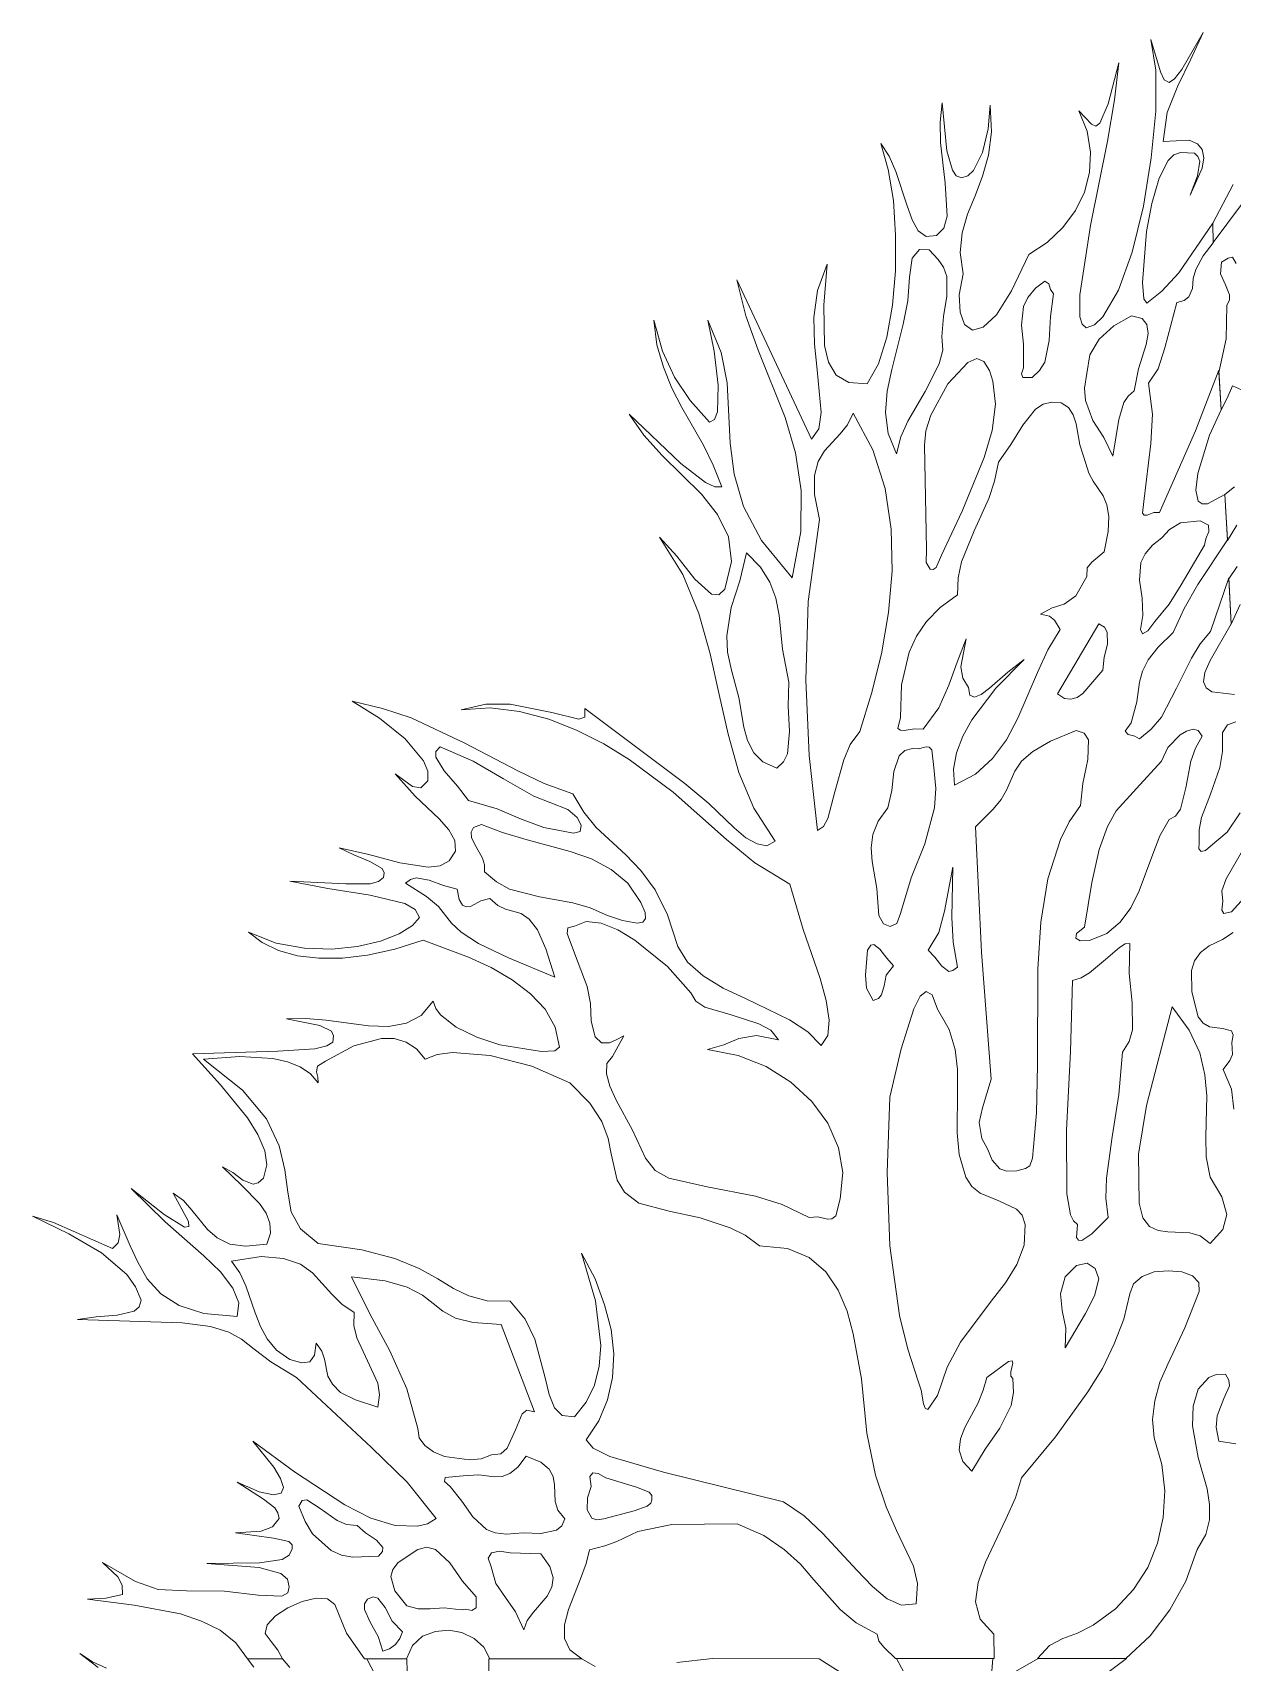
# Model space of a CAD drawing. Header units: inches. Extents: x -340059099 to 1458168, y 1119167 to 1294232938.
# Drawn here: x 487100.8 to 487171.8, y 1119290.1 to 1119386.4 of the extents above; entities that cross this region are included whole.
import ezdxf

# ---------------------------------------------------------------- set-up
doc = ezdxf.new("R2010")
doc.units = ezdxf.units.IN
doc.header["$MEASUREMENT"] = 0
doc.layers.add('Text', color=7, linetype='Continuous')
doc.layers.add('TREE', color=3, linetype='Continuous', lineweight=15)

# ---------------------------------------------------------------- blocks, each defined once
blk = doc.blocks.new('tree2')
at = {"layer": 'TREE'}
for points in [[(5207.2104, 5948.0967), (5207.2088, 5948.1109), (5207.203, 5948.1248), (5207.2076, 5948.1312), (5207.2095, 5948.1355), (5207.2091, 5948.1439), (5207.2101, 5948.1491), (5207.2088, 5948.1522), (5207.2024, 5948.1537), (5207.1934, 5948.1549), (5207.1888, 5948.1574), (5207.1854, 5948.162), (5207.1808, 5948.1796), (5207.1805, 5948.1947), (5207.1827, 5948.2014), (5207.187, 5948.2073), (5207.1931, 5948.2122), (5207.2024, 5948.2165), (5207.2101, 5948.2215)], [(5207.2178, 5948.2461), (5207.2088, 5948.2362), (5207.2033, 5948.235), (5207.2021, 5948.2372), (5207.2027, 5948.2436), (5207.2021, 5948.251), (5207.2051, 5948.2593), (5207.2165, 5948.2793)], [(5207.215, 5948.3061), (5207.2058, 5948.2923), (5207.1941, 5948.2824), (5207.1904, 5948.2793), (5207.1873, 5948.2787), (5207.1857, 5948.2806), (5207.1861, 5948.2849), (5207.1861, 5948.2941), (5207.1876, 5948.3028), (5207.1941, 5948.3191), (5207.2005, 5948.3379), (5207.2024, 5948.3493), (5207.2024, 5948.3628), (5207.2061, 5948.368), (5207.2119, 5948.3702)], [(5207.211, 5948.3896), (5207.195, 5948.3914), (5207.191, 5948.3942), (5207.1891, 5948.3985), (5207.19, 5948.405), (5207.1937, 5948.4136), (5207.2085, 5948.4395), (5207.207, 5948.4718), (5207.1941, 5948.4339), (5207.1867, 5948.4253), (5207.1805, 5948.4151), (5207.17, 5948.3939), (5207.1593, 5948.3736), (5207.1522, 5948.365), (5207.1439, 5948.3582), (5207.1405, 5948.36), (5207.1359, 5948.3613), (5207.1337, 5948.3637), (5207.138, 5948.3696), (5207.142, 5948.3844), (5207.1439, 5948.3982), (5207.146, 5948.4059), (5207.15, 5948.4139), (5207.1571, 5948.4229), (5207.1676, 5948.4333), (5207.1753, 5948.4503), (5207.1851, 5948.4672), (5207.2061, 5948.4986), (5207.2042, 5948.5306), (5207.1919, 5948.5242), (5207.1882, 5948.5242), (5207.1854, 5948.526), (5207.1836, 5948.5337), (5207.1851, 5948.5454), (5207.1934, 5948.5725), (5207.2015, 5948.5904), (5207.1999, 5948.6184), (5207.1833, 5948.5756), (5207.158, 5948.518), (5207.154, 5948.518), (5207.1494, 5948.5162), (5207.1472, 5948.5162), (5207.146, 5948.5174), (5207.1469, 5948.5257), (5207.1519, 5948.5667), (5207.1531, 5948.5873), (5207.1503, 5948.6092), (5207.1571, 5948.6193), (5207.1617, 5948.6341), (5207.1703, 5948.6661), (5207.1753, 5948.6677), (5207.1787, 5948.6701), (5207.1814, 5948.676), (5207.1817, 5948.6831), (5207.1836, 5948.6895), (5207.1888, 5948.6991), (5207.1959, 5948.7083), (5207.1956, 5948.7222), (5207.1716, 5948.6871), (5207.1596, 5948.6741), (5207.1491, 5948.6658), (5207.1469, 5948.6689), (5207.146, 5948.6803), (5207.1488, 5948.7163), (5207.1525, 5948.736), (5207.1577, 5948.7539), (5207.1642, 5948.7665), (5207.1682, 5948.7705), (5207.1728, 5948.772), (5207.1827, 5948.7717), (5207.1851, 5948.7693), (5207.1864, 5948.7659), (5207.1848, 5948.7557), (5207.1796, 5948.7419), (5207.1882, 5948.761), (5207.1894, 5948.7684), (5207.1882, 5948.7742), (5207.1848, 5948.7782), (5207.179, 5948.7807), (5207.1605, 5948.7798), (5207.1633, 5948.8004), (5207.171, 5948.8192), (5207.1802, 5948.8379), (5207.1888, 5948.8567), (5207.1737, 5948.8306), (5207.1685, 5948.8241), (5207.1648, 5948.8216), (5207.1614, 5948.8235), (5207.1586, 5948.829), (5207.1519, 5948.8518), (5207.1553, 5948.8302), (5207.1553, 5948.8013), (5207.1522, 5948.7684), (5207.1466, 5948.7342), (5207.1386, 5948.7018), (5207.1291, 5948.675), (5207.118, 5948.656), (5207.1122, 5948.6504), (5207.1063, 5948.6483), (5207.1035, 5948.651), (5207.1017, 5948.656), (5207.1017, 5948.6717), (5207.1094, 5948.7206), (5207.1214, 5948.7801), (5207.1263, 5948.8093), (5207.1294, 5948.8355), (5207.1217, 5948.8065), (5207.1158, 5948.7927), (5207.1131, 5948.7908), (5207.11, 5948.7921), (5207.1011, 5948.8016), (5207.1069, 5948.7871), (5207.1094, 5948.7724), (5207.1085, 5948.7579), (5207.1051, 5948.744), (5207.0986, 5948.7311), (5207.0897, 5948.7191), (5207.0786, 5948.7086), (5207.0657, 5948.7), (5207.0536, 5948.6744), (5207.0429, 5948.6575), (5207.0336, 5948.6489), (5207.0259, 5948.6467), (5207.0204, 5948.6507), (5207.0173, 5948.6593), (5207.0167, 5948.6717), (5207.0195, 5948.6864), (5207.0173, 5948.7015), (5207.0188, 5948.7154), (5207.0225, 5948.7286), (5207.0278, 5948.7416), (5207.033, 5948.7554), (5207.0373, 5948.7702), (5207.0395, 5948.7868), (5207.0386, 5948.8056), (5207.037, 5948.7887), (5207.033, 5948.772), (5207.0268, 5948.7594), (5207.0228, 5948.7557), (5207.0182, 5948.7542), (5207.0145, 5948.7557), (5207.0118, 5948.7597), (5207.0078, 5948.7733), (5207.0047, 5948.8072), (5207.0031, 5948.7936), (5207.0034, 5948.7791), (5207.0068, 5948.7505), (5207.0081, 5948.7271), (5207.0059, 5948.7188), (5207.0007, 5948.7135), (5206.9933, 5948.7129), (5206.9877, 5948.7169), (5206.9834, 5948.7246), (5206.9797, 5948.7351), (5206.972, 5948.7588), (5206.9671, 5948.7696), (5206.9613, 5948.7785), (5206.9665, 5948.76), (5206.9702, 5948.7382), (5206.9717, 5948.7138), (5206.9717, 5948.6886), (5206.9696, 5948.6643), (5206.9656, 5948.6418), (5206.9597, 5948.623), (5206.9517, 5948.6088), (5206.9388, 5948.6098), (5206.9298, 5948.615), (5206.9243, 5948.6242), (5206.9215, 5948.6359), (5206.9212, 5948.6643), (5206.9234, 5948.6932), (5206.9166, 5948.6747), (5206.9141, 5948.6556), (5206.9144, 5948.6369), (5206.9163, 5948.6187), (5206.9191, 5948.5885), (5206.9175, 5948.5771), (5206.9123, 5948.5697), (5206.8596, 5948.6821), (5206.8661, 5948.6569), (5206.8747, 5948.6326), (5206.8938, 5948.5851), (5206.9012, 5948.5602), (5206.9052, 5948.5334), (5206.9049, 5948.5045), (5206.8988, 5948.4718), (5206.8772, 5948.4983), (5206.8643, 5948.5223), (5206.8578, 5948.5451), (5206.855, 5948.567), (5206.8529, 5948.6095), (5206.8486, 5948.631), (5206.8393, 5948.6538), (5206.8436, 5948.6319), (5206.8464, 5948.6079), (5206.8461, 5948.5891), (5206.8439, 5948.5836), (5206.8405, 5948.5817), (5206.8267, 5948.5971), (5206.8156, 5948.6135), (5206.8073, 5948.6319), (5206.8011, 5948.6538), (5206.8033, 5948.6363), (5206.8079, 5948.6205), (5206.8138, 5948.6058), (5206.8208, 5948.5922), (5206.8362, 5948.5654), (5206.843, 5948.5513), (5206.8492, 5948.5362), (5206.8442, 5948.5362), (5206.8375, 5948.5392), (5206.8202, 5948.5525), (5206.7836, 5948.5873), (5206.794, 5948.5725), (5206.807, 5948.5583), (5206.8347, 5948.5309), (5206.8461, 5948.5165), (5206.8538, 5948.5008), (5206.8559, 5948.4835), (5206.8513, 5948.4638), (5206.847, 5948.4598), (5206.8418, 5948.4604), (5206.8301, 5948.4709), (5206.8174, 5948.4872), (5206.8051, 5948.5005), (5206.8215, 5948.4743), (5206.8329, 5948.4466), (5206.8408, 5948.4182), (5206.8473, 5948.3896), (5206.8535, 5948.3616), (5206.8612, 5948.3345), (5206.8716, 5948.3092), (5206.8867, 5948.2861), (5206.8809, 5948.2827), (5206.8741, 5948.284), (5206.8661, 5948.2883), (5206.8578, 5948.2954), (5206.8399, 5948.3126), (5206.823, 5948.3268), (5206.7525, 5948.3797), (5206.7525, 5948.3736), (5206.7482, 5948.372), (5206.7291, 5948.3767), (5206.6998, 5948.3828), (5206.6826, 5948.3828), (5206.665, 5948.3788), (5206.6857, 5948.3801), (5206.7063, 5948.3776), (5206.7269, 5948.372), (5206.7466, 5948.3643), (5206.7657, 5948.3548), (5206.7836, 5948.3437), (5206.8147, 5948.3206), (5206.8523, 5948.2871), (5206.8723, 5948.2707), (5206.8972, 5948.2556), (5206.9064, 5948.2236), (5206.9185, 5948.1891), (5206.9228, 5948.1734), (5206.9249, 5948.1596), (5206.924, 5948.1488), (5206.9191, 5948.1417), (5206.9098, 5948.1513), (5206.8969, 5948.1599), (5206.8658, 5948.175), (5206.8501, 5948.1823), (5206.8359, 5948.191), (5206.8248, 5948.2005), (5206.8181, 5948.2116), (5206.8107, 5948.2341), (5206.8021, 5948.2516), (5206.7919, 5948.2652), (5206.7814, 5948.2763), (5206.7605, 5948.2957), (5206.7516, 5948.3065), (5206.7439, 5948.3194), (5206.7238, 5948.3268), (5206.7051, 5948.3357), (5206.6678, 5948.3551), (5206.6299, 5948.373), (5206.6096, 5948.3797), (5206.5883, 5948.3847), (5206.6074, 5948.3727), (5206.6256, 5948.3582), (5206.6385, 5948.3428), (5206.6416, 5948.3354), (5206.6416, 5948.3286), (5206.6367, 5948.3237), (5206.6308, 5948.3246), (5206.6185, 5948.3336), (5206.6327, 5948.3178), (5206.6496, 5948.3018), (5206.6564, 5948.2941), (5206.6607, 5948.2864), (5206.661, 5948.279), (5206.6567, 5948.272), (5206.6502, 5948.2686), (5206.6419, 5948.2677), (5206.6219, 5948.2707), (5206.6, 5948.2766), (5206.5791, 5948.2812), (5206.5893, 5948.2763), (5206.6007, 5948.2717), (5206.6093, 5948.2667), (5206.6108, 5948.2637), (5206.6102, 5948.2603), (5206.6068, 5948.2575), (5206.601, 5948.2559), (5206.5837, 5948.2559), (5206.5443, 5948.2578), (5206.5711, 5948.2526), (5206.601, 5948.2479), (5206.6253, 5948.2421), (5206.6327, 5948.2378), (5206.6358, 5948.2322), (5206.6308, 5948.2264), (5206.6213, 5948.2205), (5206.6081, 5948.2153), (5206.592, 5948.2116), (5206.5739, 5948.2098), (5206.5545, 5948.2104), (5206.5345, 5948.2141), (5206.5151, 5948.2218), (5206.5246, 5948.2144), (5206.5363, 5948.2088), (5206.5496, 5948.2051), (5206.5646, 5948.2033), (5206.5813, 5948.2033), (5206.5991, 5948.2054), (5206.6182, 5948.2098), (5206.6382, 5948.2162), (5206.6703, 5948.2042), (5206.6863, 5948.1968), (5206.701, 5948.1882), (5206.714, 5948.1783), (5206.7245, 5948.1673), (5206.7315, 5948.1546), (5206.7346, 5948.1405), (5206.7312, 5948.138), (5206.7217, 5948.1374), (5206.6924, 5948.1423), (5206.6761, 5948.1476), (5206.6616, 5948.1546), (5206.6505, 5948.1633), (5206.6472, 5948.1679), (5206.6453, 5948.1731), (5206.637, 5948.1629), (5206.6265, 5948.1574), (5206.6139, 5948.1552), (5206.5997, 5948.1556), (5206.5699, 5948.1596), (5206.5554, 5948.1608), (5206.5418, 5948.1605), (5206.5653, 5948.1559), (5206.5736, 5948.1519), (5206.5751, 5948.1485), (5206.5745, 5948.1442), (5206.5702, 5948.1414), (5206.5619, 5948.1395), (5206.5357, 5948.1377), (5206.4756, 5948.1358), (5206.4953, 5948.114), (5206.5144, 5948.0906), (5206.5215, 5948.0789), (5206.5265, 5948.0675), (5206.528, 5948.0576), (5206.5255, 5948.0481), (5206.5218, 5948.0447), (5206.5184, 5948.0438), (5206.5111, 5948.0466), (5206.504, 5948.0521), (5206.4966, 5948.0561), (5206.5101, 5948.0432), (5206.5228, 5948.0302), (5206.5274, 5948.0235), (5206.5301, 5948.0164), (5206.5305, 5948.0093), (5206.528, 5948.0016), (5206.5129, 5948.0001), (5206.5018, 5948.0016), (5206.4929, 5948.0059), (5206.4861, 5948.0118), (5206.475, 5948.0256), (5206.4692, 5948.0324), (5206.4618, 5948.0376), (5206.4726, 5948.0176), (5206.4729, 5948.0139), (5206.4698, 5948.0136), (5206.4556, 5948.0225), (5206.4322, 5948.0407), (5206.4562, 5948.0173), (5206.4836, 5947.9933), (5206.4953, 5947.9819), (5206.504, 5947.9705), (5206.5083, 5947.96), (5206.5071, 5947.9505), (5206.4836, 5947.9526), (5206.4661, 5947.9582), (5206.4532, 5947.9665), (5206.4436, 5947.977), (5206.4368, 5947.9887), (5206.4316, 5948.0004), (5206.4221, 5948.0222), (5206.4242, 5948.0084), (5206.423, 5948.0025), (5206.419, 5947.9985), (5206.3913, 5948.0108), (5206.3774, 5948.0167), (5206.3626, 5948.0213), (5206.3882, 5948.0087), (5206.4113, 5947.9954), (5206.4291, 5947.98), (5206.4353, 5947.9714), (5206.4393, 5947.9619), (5206.4378, 5947.9573), (5206.4344, 5947.9542), (5206.4224, 5947.9514), (5206.4076, 5947.9502), (5206.3943, 5947.9483), (5206.4682, 5947.9459), (5206.4883, 5947.9434), (5206.5012, 5947.9394), (5206.5101, 5947.9345), (5206.5191, 5947.9274), (5206.5308, 5947.9185), (5206.5489, 5947.9074), (5206.6019, 5947.8581), (5206.6271, 5947.8335), (5206.6475, 5947.8079), (5206.6413, 5947.8042), (5206.6342, 5947.8024), (5206.6185, 5947.803), (5206.6013, 5947.8082), (5206.5831, 5947.8175), (5206.5474, 5947.8409), (5206.5181, 5947.8624), (5206.5329, 5947.8442), (5206.5375, 5947.8362), (5206.5397, 5947.8298), (5206.5381, 5947.8258), (5206.5326, 5947.8245), (5206.5225, 5947.8267), (5206.5071, 5947.8335), (5206.5255, 5947.8215), (5206.5335, 5947.8153), (5206.5357, 5947.8119), (5206.5366, 5947.8079), (5206.532, 5947.8021), (5206.524, 5947.799), (5206.5058, 5947.7977), (5206.5326, 5947.7941), (5206.5434, 5947.7916), (5206.5459, 5947.7894), (5206.5459, 5947.7864), (5206.5437, 5947.782), (5206.5388, 5947.779), (5206.5228, 5947.7765), (5206.4855, 5947.7762), (5206.5225, 5947.7734), (5206.5378, 5947.7691), (5206.5425, 5947.7651), (5206.5437, 5947.7596), (5206.5428, 5947.7553), (5206.5385, 5947.7531), (5206.5218, 5947.7537), (5206.4981, 5947.7565), (5206.4713, 5947.7568), (5206.4513, 5947.7577), (5206.4353, 5947.7633), (5206.4119, 5947.7768), (5206.4227, 5947.7667), (5206.4258, 5947.7608), (5206.4261, 5947.7543), (5206.4144, 5947.7516), (5206.4014, 5947.7509), (5206.4344, 5947.7466), (5206.467, 5947.7405), (5206.4818, 5947.7355), (5206.495, 5947.7291), (5206.5061, 5947.7202), (5206.5144, 5947.7088), (5206.5391, 5947.7088), (5206.5357, 5947.7149), (5206.5311, 5947.7211), (5206.5268, 5947.7266), (5206.5283, 5947.7328), (5206.5341, 5947.7392), (5206.5428, 5947.7448), (5206.5529, 5947.7494), (5206.5628, 5947.7516), (5206.5708, 5947.7512), (5206.576, 5947.7472), (5206.5843, 5947.7269), (5206.597, 5947.7088), (5206.6265, 5947.7088), (5206.6308, 5947.7183), (5206.6379, 5947.7248), (5206.6469, 5947.7282), (5206.6564, 5947.7291), (5206.6656, 5947.7275), (5206.6743, 5947.7232), (5206.681, 5947.7171), (5206.6853, 5947.7088), (5206.7503, 5947.7088), (5206.7417, 5947.7152), (5206.738, 5947.7232), (5206.738, 5947.7328), (5206.7408, 5947.7436), (5206.7494, 5947.7654), (5206.7534, 5947.7762), (5206.7556, 5947.7857), (5206.7666, 5947.7885), (5206.775, 5947.7916), (5206.7897, 5947.7987), (5206.8138, 5947.8036), (5206.8599, 5947.8042), (5206.8787, 5947.7959), (5206.8932, 5947.7861), (5206.9046, 5947.7756), (5206.9141, 5947.7645), (5206.9326, 5947.7436), (5206.944, 5947.7343), (5206.9588, 5947.7263), (5206.96, 5947.7214), (5206.9637, 5947.7168), (5206.9717, 5947.7091), (5207.0413, 5947.7091), (5207.041, 5947.7263), (5207.0315, 5947.7368), (5207.0281, 5947.7491), (5207.0299, 5947.7626), (5207.0352, 5947.7771), (5207.0496, 5947.8073), (5207.0564, 5947.8224), (5207.0607, 5947.8366), (5207.0847, 5947.8655), (5207.1075, 5947.8972), (5207.1177, 5947.9138), (5207.126, 5947.9311), (5207.1328, 5947.9486), (5207.1371, 5947.9665), (5207.1396, 5947.9736), (5207.1457, 5947.9788), (5207.1543, 5947.9819), (5207.1642, 5947.9828), (5207.1737, 5947.9819), (5207.1814, 5947.9791), (5207.1857, 5947.9745), (5207.1861, 5947.968), (5207.1759, 5947.9425), (5207.1639, 5947.9169), (5207.1583, 5947.904), (5207.1546, 5947.891), (5207.1531, 5947.8778), (5207.1543, 5947.8649), (5207.1596, 5947.8461), (5207.1617, 5947.8273), (5207.1605, 5947.8085), (5207.1565, 5947.7904), (5207.1497, 5947.7734), (5207.1396, 5947.7577), (5207.1269, 5947.7442), (5207.1112, 5947.7325), (5207.1001, 5947.7269), (5207.0897, 5947.7232), (5207.0804, 5947.7183), (5207.0718, 5947.7091), (5207.1343, 5947.7091), (5207.1513, 5947.7251), (5207.1654, 5947.7433), (5207.1765, 5947.7636), (5207.1845, 5947.7861), (5207.1907, 5947.7965), (5207.1934, 5947.807), (5207.1934, 5947.8178), (5207.1916, 5947.8289), (5207.1854, 5947.851), (5207.1814, 5947.8732), (5207.1817, 5947.8871), (5207.1854, 5947.8991), (5207.1928, 5947.9074), (5207.1981, 5947.9095), (5207.2045, 5947.9098), (5207.207, 5947.9055), (5207.2073, 5947.9015), (5207.2033, 5947.8926), (5207.1987, 5947.8803), (5207.1981, 5947.8723), (5207.1999, 5947.8624), (5207.2119, 5947.8606)], [(5207.2101, 5948.7496), (5207.1956, 5948.7222), (5207.1959, 5948.7086), (5207.2172, 5948.7373)], [(5207.2122, 5948.6938), (5207.2095, 5948.6981), (5207.2064, 5948.6975), (5207.2018, 5948.6948), (5207.2011, 5948.6864), (5207.2045, 5948.6787), (5207.2073, 5948.6717), (5207.2073, 5948.668), (5207.2055, 5948.664), (5207.2051, 5948.6406), (5207.1999, 5948.6169), (5207.2015, 5948.5904), (5207.2058, 5948.5987), (5207.2095, 5948.6073), (5207.2159, 5948.6045)], [(5207.211, 5948.5362), (5207.2042, 5948.5306), (5207.2061, 5948.4983), (5207.2125, 5948.5091)], [(5207.2128, 5948.4798), (5207.207, 5948.4712), (5207.2085, 5948.4392), (5207.215, 5948.453)], [(5206.9723, 5948.5593), (5206.9665, 5948.5737), (5206.9646, 5948.5885), (5206.9659, 5948.6036), (5206.969, 5948.619), (5206.977, 5948.651), (5206.9803, 5948.6674), (5206.9816, 5948.684), (5206.9834, 5948.6975), (5206.9887, 5948.7037), (5206.9954, 5948.7034), (5207.0019, 5948.6966), (5207.0056, 5948.6911), (5207.0078, 5948.6846), (5207.0078, 5948.6707), (5207.0056, 5948.6563), (5207.0044, 5948.6421), (5207.005, 5948.6326), (5207.0025, 5948.623), (5206.9927, 5948.6033), (5206.9803, 5948.5824), (5206.9754, 5948.5713), (5206.9723, 5948.5593)], [(5207.0681, 5948.6132), (5207.0616, 5948.6132), (5207.0607, 5948.6159), (5207.062, 5948.6202), (5207.062, 5948.6239), (5207.062, 5948.6369), (5207.0607, 5948.6501), (5207.062, 5948.6634), (5207.065, 5948.6698), (5207.0706, 5948.6763), (5207.077, 5948.6812), (5207.0798, 5948.6794), (5207.081, 5948.6754), (5207.0832, 5948.6723), (5207.081, 5948.6563), (5207.0801, 5948.6393), (5207.077, 5948.6242), (5207.0733, 5948.6181), (5207.0681, 5948.6132)], [(5207.1251, 5948.5577), (5207.1186, 5948.571), (5207.1109, 5948.583), (5207.1057, 5948.5971), (5207.1051, 5948.6058), (5207.1066, 5948.6162), (5207.1088, 5948.6292), (5207.1155, 5948.6403), (5207.1257, 5948.6498), (5207.1383, 5948.6569), (5207.1457, 5948.655), (5207.1491, 5948.6507), (5207.15, 5948.6443), (5207.1485, 5948.6366), (5207.1432, 5948.6193), (5207.1402, 5948.6039), (5207.1359, 5948.6002), (5207.1328, 5948.5956), (5207.1294, 5948.5836), (5207.1251, 5948.5577)], [(5206.9936, 5948.4918), (5206.9921, 5948.5654), (5206.993, 5948.5756), (5206.9967, 5948.5867), (5207.0087, 5948.6088), (5207.0228, 5948.6239), (5207.029, 5948.6267), (5207.0339, 5948.6245), (5207.0379, 5948.6181), (5207.0404, 5948.6107), (5207.0422, 5948.5944), (5207.0398, 5948.5759), (5207.0342, 5948.5568), (5207.0188, 5948.5189), (5207.0041, 5948.4878), (5207.0004, 5948.4792), (5206.9982, 5948.4777), (5206.9961, 5948.478), (5206.9933, 5948.4826), (5206.9936, 5948.4918)], [(5206.9751, 5948.3733), (5206.976, 5948.3964), (5206.9813, 5948.4195), (5206.9865, 5948.4306), (5206.9936, 5948.441), (5207.0031, 5948.4509), (5207.0155, 5948.4598), (5207.0158, 5948.4718), (5207.0182, 5948.4832), (5207.0272, 5948.5051), (5207.0376, 5948.5279), (5207.0416, 5948.5402), (5207.0444, 5948.5534), (5207.053, 5948.566), (5207.0616, 5948.5796), (5207.0706, 5948.591), (5207.0758, 5948.5944), (5207.0817, 5948.5959), (5207.0887, 5948.5953), (5207.0937, 5948.5922), (5207.0971, 5948.587), (5207.0992, 5948.5805), (5207.1017, 5948.5657), (5207.106, 5948.5525), (5207.1081, 5948.5457), (5207.1112, 5948.5402), (5207.1183, 5948.5297), (5207.1208, 5948.5235), (5207.1223, 5948.5152), (5207.1217, 5948.5045), (5207.1189, 5948.4903), (5207.1103, 5948.4829), (5207.1069, 5948.4789), (5207.1066, 5948.4727), (5207.0989, 5948.4592), (5207.0906, 5948.4533), (5207.0823, 5948.4506), (5207.074, 5948.4463), (5207.0804, 5948.4447), (5207.0838, 5948.4419), (5207.0878, 5948.4355), (5207.0792, 5948.421), (5207.0718, 5948.405), (5207.058, 5948.3727), (5207.0499, 5948.3576), (5207.0401, 5948.3443), (5207.0281, 5948.3332), (5207.0133, 5948.3255), (5207.0127, 5948.3369), (5207.0148, 5948.3483), (5207.0192, 5948.36), (5207.0256, 5948.3717), (5207.0426, 5948.3939), (5207.0626, 5948.4142), (5207.0509, 5948.4053), (5207.0379, 5948.3939), (5207.0321, 5948.3896), (5207.0275, 5948.3877), (5207.0241, 5948.389), (5207.0232, 5948.3945), (5207.0192, 5948.401), (5207.0179, 5948.409), (5207.0216, 5948.4287), (5207.0152, 5948.4124), (5207.0093, 5948.3961), (5207.0022, 5948.3801), (5206.9911, 5948.365), (5206.985, 5948.3653), (5206.9779, 5948.364), (5206.9751, 5948.3643), (5206.9733, 5948.3656), (5206.9751, 5948.3733)], [(5206.9166, 5948.2935), (5206.9108, 5948.3465), (5206.9083, 5948.3998), (5206.9101, 5948.4552), (5206.9181, 5948.5131), (5206.9144, 5948.5306), (5206.9144, 5948.5442), (5206.9172, 5948.554), (5206.9215, 5948.5614), (5206.9326, 5948.5734), (5206.9379, 5948.5799), (5206.9419, 5948.5882), (5206.9557, 5948.5623), (5206.9643, 5948.5349), (5206.9687, 5948.5063), (5206.9693, 5948.4767), (5206.9668, 5948.4475), (5206.9619, 5948.4182), (5206.9548, 5948.3902), (5206.9465, 5948.3634), (5206.9397, 5948.3542), (5206.9351, 5948.3434), (5206.9289, 5948.3209), (5206.924, 5948.3021), (5206.9209, 5948.2963), (5206.9166, 5948.2935)], [(5207.1463, 5948.4453), (5207.1457, 5948.4576), (5207.1439, 5948.4703), (5207.1448, 5948.4826), (5207.1479, 5948.4887), (5207.1531, 5948.4949), (5207.1596, 5948.5001), (5207.1651, 5948.506), (5207.1728, 5948.5106), (5207.1867, 5948.5121), (5207.1925, 5948.5091), (5207.1928, 5948.5045), (5207.1907, 5948.4995), (5207.1897, 5948.4949), (5207.1734, 5948.4669), (5207.1648, 5948.4533), (5207.1546, 5948.441), (5207.1497, 5948.4345), (5207.146, 5948.4324), (5207.1445, 5948.4355), (5207.1463, 5948.4453)], [(5206.888, 5948.3376), (5206.8781, 5948.3419), (5206.8716, 5948.3483), (5206.8673, 5948.357), (5206.8646, 5948.3665), (5206.8612, 5948.3874), (5206.8559, 5948.4068), (5206.8532, 5948.4195), (5206.8526, 5948.4309), (5206.8556, 5948.4509), (5206.8618, 5948.4697), (5206.8664, 5948.4894), (5206.8763, 5948.4795), (5206.883, 5948.4687), (5206.8873, 5948.4576), (5206.8895, 5948.4456), (5206.892, 5948.4216), (5206.8963, 5948.3982), (5206.896, 5948.3813), (5206.8969, 5948.3634), (5206.8954, 5948.3477), (5206.8926, 5948.3419), (5206.888, 5948.3376)], [(5207.086, 5948.3899), (5207.1152, 5948.4395), (5207.1192, 5948.437), (5207.1211, 5948.4336), (5207.1214, 5948.425), (5207.1189, 5948.4158), (5207.118, 5948.4068), (5207.1038, 5948.3902), (5207.0998, 5948.3874), (5207.0955, 5948.3862), (5207.0909, 5948.3868), (5207.086, 5948.3899)], [(5207.0327, 5948.0761), (5207.0308, 5948.0875), (5207.033, 5948.0977), (5207.0392, 5948.118), (5207.0324, 5948.2076), (5207.0281, 5948.296), (5207.0407, 5948.3086), (5207.0462, 5948.3154), (5207.0499, 5948.3221), (5207.0558, 5948.3354), (5207.0607, 5948.3425), (5207.0687, 5948.3493), (5207.081, 5948.3566), (5207.0992, 5948.364), (5207.1048, 5948.3622), (5207.1078, 5948.3576), (5207.1075, 5948.3437), (5207.1038, 5948.3268), (5207.1023, 5948.3111), (5207.0943, 5948.2997), (5207.0881, 5948.2871), (5207.0792, 5948.2593), (5207.0743, 5948.2288), (5207.0721, 5948.1959), (5207.0718, 5948.1278), (5207.0712, 5948.0943), (5207.0684, 5948.0623), (5207.0666, 5948.0567), (5207.0635, 5948.0549), (5207.0573, 5948.0533), (5207.0502, 5948.053), (5207.0453, 5948.0546), (5207.0398, 5948.0607), (5207.0367, 5948.0687), (5207.0327, 5948.0761)], [(5207.1085, 5948.2159), (5207.102, 5948.2156), (5207.0989, 5948.2175), (5207.0995, 5948.2208), (5207.1051, 5948.2252), (5207.1103, 5948.2569), (5207.1155, 5948.28), (5207.1214, 5948.2963), (5207.1275, 5948.3074), (5207.1417, 5948.3231), (5207.1593, 5948.3425), (5207.1639, 5948.352), (5207.1725, 5948.361), (5207.1771, 5948.3637), (5207.1817, 5948.365), (5207.1854, 5948.364), (5207.1882, 5948.36), (5207.1833, 5948.3517), (5207.1802, 5948.3425), (5207.1765, 5948.3237), (5207.1728, 5948.3086), (5207.1694, 5948.3037), (5207.1648, 5948.3012), (5207.1583, 5948.2898), (5207.1534, 5948.2769), (5207.1436, 5948.251), (5207.1377, 5948.239), (5207.1303, 5948.2288), (5207.1208, 5948.2208), (5207.1085, 5948.2159)], [(5206.7445, 5948.2917), (5206.7235, 5948.2957), (5206.7069, 5948.3018), (5206.6906, 5948.3089), (5206.6703, 5948.3148), (5206.6626, 5948.3249), (5206.653, 5948.3357), (5206.6472, 5948.3452), (5206.6472, 5948.3493), (5206.6502, 5948.3526), (5206.6736, 5948.3425), (5206.6949, 5948.3299), (5206.7165, 5948.3178), (5206.7405, 5948.3083), (5206.7469, 5948.3028), (5206.7497, 5948.2972), (5206.7491, 5948.2929), (5206.7445, 5948.2917)], [(5206.9751, 5948.235), (5206.9727, 5948.2279), (5206.968, 5948.2258), (5206.9631, 5948.2276), (5206.96, 5948.2335), (5206.9585, 5948.2526), (5206.9551, 5948.2717), (5206.9545, 5948.2812), (5206.9557, 5948.2907), (5206.9594, 5948.3), (5206.9662, 5948.3095), (5206.969, 5948.3218), (5206.9705, 5948.3351), (5206.9742, 5948.3462), (5206.9782, 5948.3499), (5206.9837, 5948.3514), (5206.988, 5948.3511), (5206.9933, 5948.3526), (5206.9954, 5948.3523), (5206.9973, 5948.3505), (5206.9988, 5948.3379), (5207.0001, 5948.3231), (5206.9991, 5948.3095), (5206.9924, 5948.284), (5206.9828, 5948.26), (5206.9751, 5948.235)], [(5206.7685, 5948.2335), (5206.7562, 5948.239), (5206.7439, 5948.2424), (5206.7204, 5948.2467), (5206.6992, 5948.2522), (5206.69, 5948.2572), (5206.6817, 5948.2643), (5206.6817, 5948.2692), (5206.6801, 5948.2741), (5206.6746, 5948.284), (5206.6724, 5948.2886), (5206.6721, 5948.2923), (5206.6739, 5948.2957), (5206.6795, 5948.2978), (5206.6943, 5948.292), (5206.71, 5948.2874), (5206.742, 5948.2787), (5206.7571, 5948.2735), (5206.7709, 5948.2661), (5206.7827, 5948.2563), (5206.7919, 5948.2427), (5206.795, 5948.2356), (5206.7953, 5948.2313), (5206.7934, 5948.2288), (5206.7894, 5948.2282), (5206.779, 5948.2301), (5206.7685, 5948.2335)], [(5206.7312, 5948.1901), (5206.6986, 5948.2036), (5206.6773, 5948.2138), (5206.665, 5948.2218), (5206.6582, 5948.2282), (5206.649, 5948.2399), (5206.6407, 5948.247), (5206.6259, 5948.2563), (5206.6293, 5948.259), (5206.6333, 5948.26), (5206.6425, 5948.2584), (5206.6527, 5948.2547), (5206.6623, 5948.2522), (5206.6638, 5948.2449), (5206.666, 5948.2409), (5206.6687, 5948.2396), (5206.6721, 5948.2402), (5206.6789, 5948.2439), (5206.6853, 5948.2455), (5206.6909, 5948.2406), (5206.6964, 5948.2381), (5206.7075, 5948.235), (5206.7131, 5948.231), (5206.7189, 5948.2233), (5206.7248, 5948.2101), (5206.7312, 5948.1901)], [(5206.9948, 5948.2091), (5207.0022, 5948.2215), (5207.0062, 5948.2365), (5207.0121, 5948.2677), (5207.0115, 5948.2322), (5207.0124, 5948.2147), (5207.0155, 5948.1971), (5207.0121, 5948.1947), (5207.0093, 5948.1941), (5207.0044, 5948.1978), (5206.9994, 5948.2042), (5206.9948, 5948.2091)], [(5206.9326, 5948.0336), (5206.9295, 5948.0216), (5206.9268, 5948.0195), (5206.9237, 5948.0192), (5206.9169, 5948.0207), (5206.9108, 5948.0204), (5206.8917, 5948.0296), (5206.8729, 5948.0355), (5206.8387, 5948.0419), (5206.8116, 5948.0481), (5206.8021, 5948.0536), (5206.7953, 5948.0623), (5206.786, 5948.082), (5206.7746, 5948.1032), (5206.77, 5948.1131), (5206.7676, 5948.1217), (5206.7679, 5948.1291), (5206.7719, 5948.134), (5206.7799, 5948.1485), (5206.7746, 5948.1457), (5206.7697, 5948.1436), (5206.7642, 5948.1436), (5206.7596, 5948.1479), (5206.7568, 5948.1589), (5206.7565, 5948.1713), (5206.754, 5948.1833), (5206.7457, 5948.2051), (5206.7399, 5948.2208), (5206.7405, 5948.2248), (5206.7451, 5948.2261), (5206.7534, 5948.2292), (5206.7639, 5948.2282), (5206.7756, 5948.2233), (5206.7876, 5948.2162), (5206.8107, 5948.1974), (5206.8273, 5948.179), (5206.8307, 5948.1731), (5206.8372, 5948.1688), (5206.8556, 5948.1633), (5206.8753, 5948.1571), (5206.8837, 5948.1525), (5206.8892, 5948.1457), (5206.8735, 5948.1488), (5206.8612, 5948.1466), (5206.8504, 5948.1423), (5206.839, 5948.1389), (5206.8606, 5948.1346), (5206.8803, 5948.1269), (5206.8978, 5948.1158), (5206.9126, 5948.1023), (5206.924, 5948.0869), (5206.9314, 5948.0696), (5206.9345, 5948.0521), (5206.9326, 5948.0336)], [(5206.956, 5948.1734), (5206.9511, 5948.1823), (5206.9505, 5948.1913), (5206.952, 5948.2091), (5206.9542, 5948.2125), (5206.9563, 5948.2131), (5206.9606, 5948.2098), (5206.9656, 5948.2033), (5206.9702, 5948.1981), (5206.965, 5948.1913), (5206.9637, 5948.1839), (5206.9619, 5948.1774), (5206.9597, 5948.175), (5206.956, 5948.1734)], [(5207.1217, 5948.0204), (5207.1103, 5948.0087), (5207.1032, 5948.0041), (5207.1008, 5948.0044), (5207.0995, 5948.0062), (5207.1001, 5948.0155), (5207.0974, 5948.0179), (5207.0952, 5948.0222), (5207.0927, 5948.037), (5207.0924, 5948.082), (5207.0952, 5948.1374), (5207.0967, 5948.1876), (5207.1026, 5948.1894), (5207.1085, 5948.1931), (5207.1198, 5948.2024), (5207.1297, 5948.211), (5207.1337, 5948.2135), (5207.1371, 5948.2138), (5207.1365, 5948.1925), (5207.1386, 5948.1719), (5207.1389, 5948.1528), (5207.1365, 5948.1445), (5207.1319, 5948.1371), (5207.1294, 5948.1072), (5207.1245, 5948.0773), (5207.1205, 5948.0481), (5207.1201, 5948.0339), (5207.1217, 5948.0204)], [(5207.0632, 5948.0155), (5207.0626, 5948.0007), (5207.0573, 5947.9871), (5207.0493, 5947.9742), (5207.0392, 5947.9613), (5207.0176, 5947.9323), (5207.0081, 5947.9148), (5207.0013, 5947.8947), (5206.9945, 5947.8849), (5206.9927, 5947.8858), (5206.9914, 5947.8889), (5206.9899, 5947.8984), (5206.9877, 5947.9049), (5206.9803, 5947.9274), (5206.9745, 5947.9511), (5206.9677, 5948.0004), (5206.9659, 5948.0521), (5206.9677, 5948.1054), (5206.9757, 5948.1395), (5206.9847, 5948.1676), (5206.989, 5948.1765), (5206.9933, 5948.1799), (5206.9976, 5948.1774), (5207.0013, 5948.1673), (5207.0096, 5948.1531), (5207.0139, 5948.1389), (5207.0155, 5948.1248), (5207.0155, 5948.1103), (5207.0152, 5948.0801), (5207.0167, 5948.0647), (5207.0213, 5948.0487), (5207.0256, 5948.0423), (5207.0315, 5948.0376), (5207.0447, 5948.0321), (5207.057, 5948.0262), (5207.061, 5948.0219), (5207.0632, 5948.0155)], [(5207.1937, 5948.0019), (5207.1867, 5948.0075), (5207.1793, 5948.0096), (5207.1639, 5948.0102), (5207.1571, 5948.0111), (5207.1509, 5948.0139), (5207.1463, 5948.0201), (5207.1436, 5948.0305), (5207.1432, 5948.065), (5207.1488, 5948.0995), (5207.167, 5948.1691), (5207.179, 5948.1525), (5207.1864, 5948.1365), (5207.19, 5948.1211), (5207.1913, 5948.1063), (5207.1907, 5948.0773), (5207.191, 5948.0632), (5207.1937, 5948.0487), (5207.2021, 5948.0349), (5207.2055, 5948.0225), (5207.2027, 5948.0118), (5207.1937, 5948.0019)], [(5206.7451, 5947.8797), (5206.7365, 5947.8806), (5206.7309, 5947.8861), (5206.7272, 5947.8954), (5206.7245, 5947.9071), (5206.7171, 5947.9345), (5206.7103, 5947.9486), (5206.6998, 5947.9613), (5206.6835, 5947.9616), (5206.6706, 5947.965), (5206.6598, 5947.9702), (5206.6487, 5947.977), (5206.6355, 5947.9844), (5206.6182, 5947.9914), (5206.5951, 5947.9976), (5206.5643, 5948.0019), (5206.5517, 5948.0124), (5206.5452, 5948.0244), (5206.5428, 5948.0382), (5206.5406, 5948.0539), (5206.5366, 5948.0709), (5206.5277, 5948.09), (5206.5107, 5948.1103), (5206.4833, 5948.1322), (5206.5089, 5948.134), (5206.5323, 5948.1325), (5206.5425, 5948.1303), (5206.5514, 5948.1266), (5206.5588, 5948.1217), (5206.5643, 5948.1155), (5206.564, 5948.1195), (5206.5631, 5948.1232), (5206.5637, 5948.1272), (5206.5693, 5948.1306), (5206.5893, 5948.1414), (5206.609, 5948.1466), (5206.6179, 5948.1466), (5206.6262, 5948.1442), (5206.6336, 5948.1395), (5206.6398, 5948.1322), (5206.6481, 5948.1355), (5206.6589, 5948.1368), (5206.6857, 5948.1346), (5206.7149, 5948.1272), (5206.7417, 5948.1155), (5206.7559, 5948.1011), (5206.7645, 5948.0881), (5206.7688, 5948.0761), (5206.7709, 5948.0653), (5206.7753, 5948.0466), (5206.7805, 5948.0382), (5206.7904, 5948.0305), (5206.8119, 5948.0247), (5206.8338, 5948.0201), (5206.855, 5948.013), (5206.8655, 5948.0078), (5206.8757, 5948.0004), (5206.8954, 5947.9985), (5206.9108, 5947.9921), (5206.9225, 5947.9819), (5206.9311, 5947.969), (5206.9375, 5947.9542), (5206.9419, 5947.9382), (5206.9477, 5947.9065), (5206.9514, 5947.868), (5206.9576, 5947.8384), (5206.965, 5947.8162), (5206.9723, 5947.7993), (5206.9844, 5947.7743), (5206.9871, 5947.762), (5206.9862, 5947.7476), (5206.976, 5947.7466), (5206.9659, 5947.7512), (5206.9554, 5947.7599), (5206.9443, 5947.7713), (5206.9203, 5947.7974), (5206.9071, 5947.8098), (5206.8926, 5947.8196), (5206.8079, 5947.8406), (5206.77, 5947.8516), (5206.7583, 5947.8575), (5206.7534, 5947.8633), (5206.7623, 5947.8769), (5206.7685, 5947.8917), (5206.7719, 5947.9074), (5206.7728, 5947.924), (5206.7709, 5947.9412), (5206.7663, 5947.9588), (5206.7596, 5947.977), (5206.75, 5947.9951), (5206.7599, 5947.9616), (5206.7636, 5947.9299), (5206.7626, 5947.9154), (5206.7593, 5947.9021), (5206.7534, 5947.8901), (5206.7451, 5947.8797)], [(5206.6062, 5947.8864), (5206.5905, 5947.8917), (5206.58, 5947.8969), (5206.5742, 5947.9028), (5206.5711, 5947.9083), (5206.5686, 5947.9203), (5206.5668, 5947.9259), (5206.5628, 5947.9317), (5206.5616, 5947.9231), (5206.5582, 5947.9185), (5206.5526, 5947.9178), (5206.5443, 5947.92), (5206.5348, 5947.9268), (5206.5283, 5947.9348), (5206.5234, 5947.9434), (5206.5197, 5947.953), (5206.5132, 5947.972), (5206.5089, 5947.9813), (5206.5031, 5947.9896), (5206.524, 5947.9927), (5206.5397, 5947.9914), (5206.5517, 5947.9874), (5206.5603, 5947.9813), (5206.5739, 5947.9662), (5206.581, 5947.9591), (5206.5896, 5947.9533), (5206.5893, 5947.944), (5206.5914, 5947.9354), (5206.5991, 5947.9191), (5206.6062, 5947.9034), (5206.6074, 5947.8951), (5206.6062, 5947.8864)], [(5207.0915, 5947.9283), (5207.0918, 5947.9422), (5207.0894, 5947.9548), (5207.0881, 5947.9665), (5207.0915, 5947.9785), (5207.0995, 5947.9865), (5207.1069, 5947.9881), (5207.1125, 5947.9844), (5207.1152, 5947.977), (5207.1122, 5947.965), (5207.1057, 5947.9526), (5207.0915, 5947.9283)], [(5206.5877, 5947.9785), (5206.6114, 5947.9757), (5206.6271, 5947.9711), (5206.6379, 5947.9656), (5206.6453, 5947.9597), (5206.6521, 5947.9542), (5206.661, 5947.9493), (5206.6736, 5947.9462), (5206.6934, 5947.9449), (5206.7168, 5947.8831), (5206.7115, 5947.8843), (5206.7081, 5947.8818), (5206.7035, 5947.8704), (5206.6977, 5947.8575), (5206.693, 5947.8535), (5206.6866, 5947.8529), (5206.6792, 5947.8501), (5206.6709, 5947.8492), (5206.6533, 5947.8516), (5206.6456, 5947.855), (5206.6395, 5947.8593), (5206.6355, 5947.8649), (5206.6345, 5947.8713), (5206.6268, 5947.8994), (5206.6148, 5947.9262), (5206.6007, 5947.9523), (5206.5877, 5947.9785)], [(5207.0256, 5947.8412), (5207.0192, 5947.8482), (5207.0167, 5947.856), (5207.0176, 5947.864), (5207.0207, 5947.872), (5207.0299, 5947.8895), (5207.0336, 5947.8984), (5207.0361, 5947.9074), (5207.0515, 5947.9188), (5207.0539, 5947.9191), (5207.0546, 5947.9175), (5207.053, 5947.9114), (5207.053, 5947.9083), (5207.0546, 5947.9068), (5207.0549, 5947.8969), (5207.0533, 5947.8877), (5207.0453, 5947.8717), (5207.0349, 5947.8569), (5207.0256, 5947.8412)], [(5206.6666, 5947.8381), (5206.6776, 5947.8387), (5206.6884, 5947.8372), (5206.694, 5947.8375), (5206.6995, 5947.8396), (5206.7051, 5947.8442), (5206.7109, 5947.8519), (5206.7214, 5947.8476), (5206.7272, 5947.8427), (5206.73, 5947.8375), (5206.7309, 5947.8316), (5206.7315, 5947.8199), (5206.7334, 5947.8138), (5206.7383, 5947.8076), (5206.7362, 5947.8027), (5206.7325, 5947.7996), (5206.7214, 5947.7974), (5206.7088, 5947.7977), (5206.697, 5947.7968), (5206.689, 5947.7977), (5206.6829, 5947.8002), (5206.6733, 5947.8091), (5206.6656, 5947.8202), (5206.6573, 5947.8304), (5206.6533, 5947.8341), (5206.6539, 5947.8369), (5206.6666, 5947.8381)], [(5206.7673, 5947.8366), (5206.7888, 5947.8301), (5206.7977, 5947.8264), (5206.7996, 5947.8242), (5206.7996, 5947.8211), (5206.799, 5947.8187), (5206.7965, 5947.8165), (5206.7873, 5947.8132), (5206.7657, 5947.8076), (5206.7608, 5947.807), (5206.7574, 5947.8082), (5206.754, 5947.8141), (5206.7543, 5947.8224), (5206.7568, 5947.8304), (5206.7559, 5947.8375), (5206.758, 5947.8402), (5206.7617, 5947.8396), (5206.7673, 5947.8366)], [(5206.6068, 5947.7814), (5206.5887, 5947.7805), (5206.5806, 5947.782), (5206.5733, 5947.7854), (5206.5603, 5947.7971), (5206.5551, 5947.8058), (5206.5505, 5947.8165), (5206.5529, 5947.8205), (5206.5563, 5947.8211), (5206.5656, 5947.815), (5206.5776, 5947.8064), (5206.5843, 5947.8036), (5206.5917, 5947.803), (5206.5976, 5947.7977), (5206.6053, 5947.7925), (5206.6099, 5947.7873), (5206.6096, 5947.7845), (5206.6068, 5947.7814)], [(5206.665, 5947.7433), (5206.653, 5947.7448), (5206.6432, 5947.7442), (5206.6348, 5947.7442), (5206.6268, 5947.7463), (5206.6182, 5947.7568), (5206.6154, 5947.767), (5206.617, 5947.7719), (5206.6207, 5947.7768), (5206.6345, 5947.7861), (5206.641, 5947.7876), (5206.6469, 5947.7861), (5206.657, 5947.7765), (5206.666, 5947.7636), (5206.6758, 5947.7525), (5206.6758, 5947.7448), (5206.6727, 5947.7429), (5206.6684, 5947.7439), (5206.665, 5947.7433)], [(5206.6863, 5947.7737), (5206.6841, 5947.7799), (5206.6866, 5947.7836), (5206.6921, 5947.7848), (5206.6998, 5947.7836), (5206.7214, 5947.783), (5206.7278, 5947.774), (5206.73, 5947.766), (5206.7291, 5947.7593), (5206.7257, 5947.7531), (5206.7161, 5947.7417), (5206.7118, 5947.7359), (5206.7094, 5947.7294), (5206.7035, 5947.742), (5206.6964, 5947.7522), (5206.6897, 5947.762), (5206.6863, 5947.7737)], [(5206.5991, 5947.7509), (5206.6031, 5947.7525), (5206.6062, 5947.7516), (5206.6114, 5947.7451), (5206.6164, 5947.7355), (5206.6238, 5947.7278), (5206.6219, 5947.7232), (5206.6188, 5947.7189), (5206.6145, 5947.7158), (5206.6099, 5947.7143), (5206.6065, 5947.7245), (5206.601, 5947.7346), (5206.597, 5947.7436), (5206.597, 5947.7476), (5206.5991, 5947.7509)], [(5206.4088, 5947.7026), (5206.3959, 5947.7125), (5206.4048, 5947.7066), (5206.4147, 5947.7023)], [(5206.5188, 5947.7029), (5206.5144, 5947.7088), (5206.5391, 5947.7088), (5206.5443, 5947.7026)], [(5206.6047, 5947.6971), (5206.5985, 5947.7088), (5206.6268, 5947.7088), (5206.6271, 5947.6998)], [(5206.6847, 5947.6977), (5206.6847, 5947.7088), (5206.7503, 5947.7088), (5206.7596, 5947.7035)], [(5206.8174, 5947.7063), (5206.8424, 5947.7091), (5206.9178, 5947.7088), (5206.9351, 5947.6977)], [(5206.9794, 5947.6958), (5206.9723, 5947.7091), (5207.0404, 5947.7091), (5207.0395, 5947.6974)], [(5207.053, 5947.698), (5207.0724, 5947.7091), (5207.1346, 5947.7091), (5207.1186, 5947.6971)]]:
    blk.add_lwpolyline(points, dxfattribs=at)

msp = doc.modelspace()

# ---------------------------------------------------------------- block references
at = {"layer": 'Text', "xscale": 83.7609015617636, "yscale": 83.7609015617054, "zscale": 83.76090156173107}
msp.add_blockref('tree2', (51011.221, 621104.825), dxfattribs=at)

doc.saveas('drawing.dxf')
